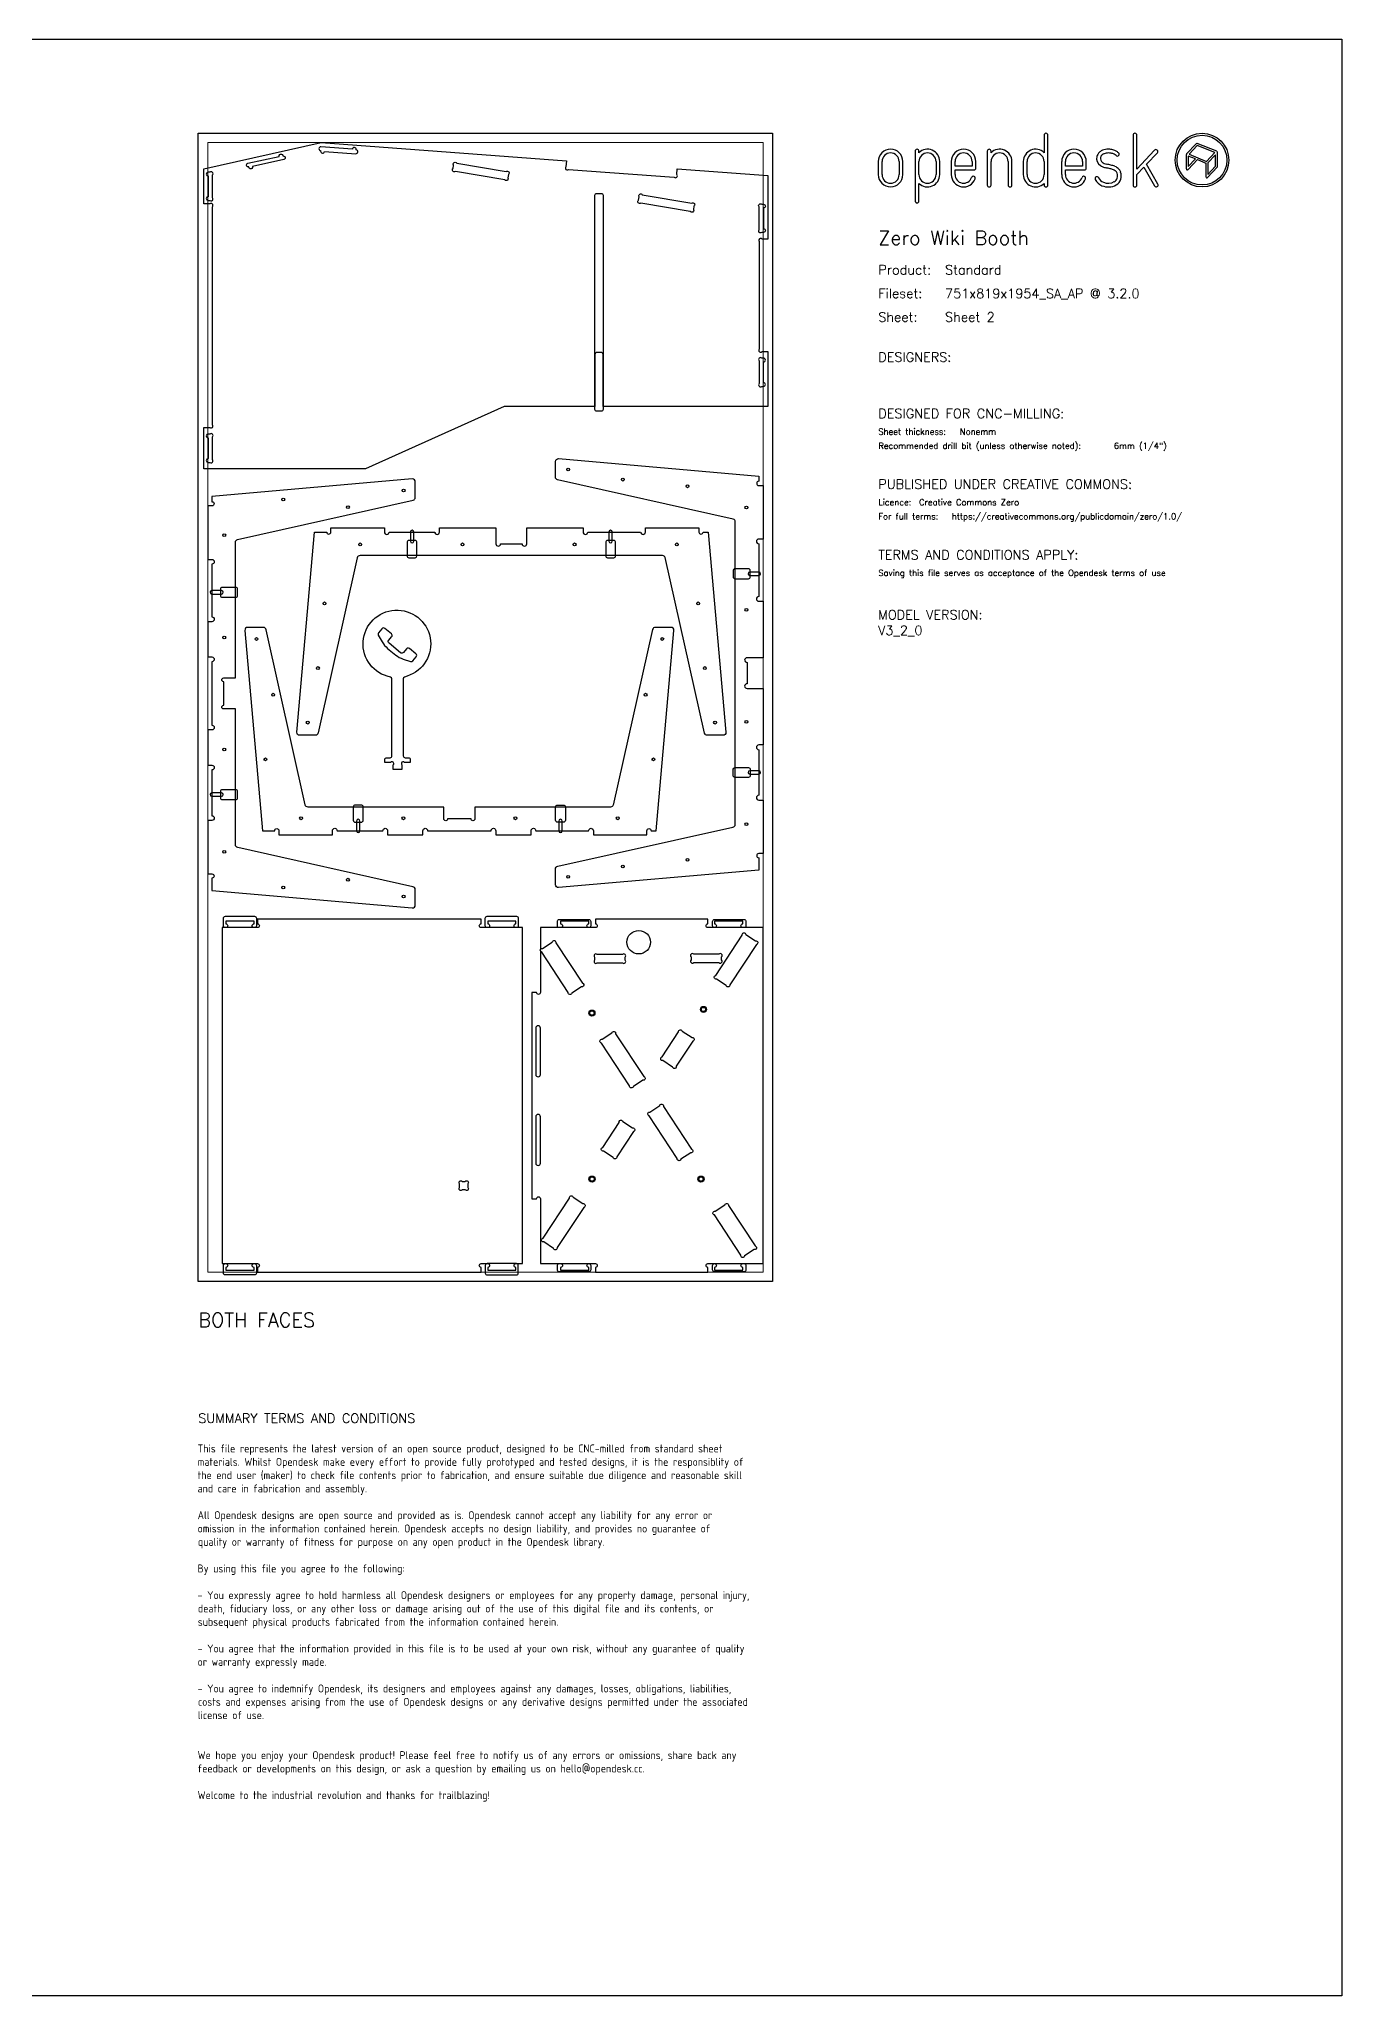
# Model space of a CAD drawing. Header units: millimetres. Extents: x -300 to 5880, y -300 to 4158.
# Drawn here: x 3112 to 5880, y 0 to 4158 of the extents above; entities that cross this region are included whole.
import ezdxf
from ezdxf.enums import TextEntityAlignment as Align

# ---------------------------------------------------------------- set-up
doc = ezdxf.new("R2010")
doc.units = ezdxf.units.MM
doc.layers.add('00-NOPRINT_TEXT', color=7, linetype='Continuous', lineweight=25)
doc.layers.add('00_NOPRINT_TOLERANCE', color=7, linetype='Continuous', lineweight=5)
for name, color, linetype, lineweight, true_color in [('BOARD_$TH-NOMINAL', 3, 'Continuous', 30, 0x00ff00), ('TOP-CUT-INSIDE_18.000MM', 1, 'Continuous', 25, 0xff1c00), ('TOP-CUT-OUTSIDE_18.000MM', 220, 'Continuous', 25, 0xff00d1), ('TOP-HOLE-6.000MM-DIAM_14.000MM', 220, 'Continuous', 25, 0xff00c7), ('TOP-HOLE-9.000MM-DIAM_14.000MM', 220, 'Continuous', 25, 0xff00c7), ('TOP-POCKET-INSIDE_1.000MM', 3, 'Continuous', 25, 0x0eff00), ('TOP-POCKET-INSIDE_15.000MM', 220, 'Continuous', 25, 0xff00c9), ('TOP-POCKET-INSIDE_3.000MM', 140, 'Continuous', 25, 0x00c8ff), ('TOP-POCKET-INSIDE_4.000MM', 160, 'Continuous', 25, 0x0026ff), ('TOP-POCKET-INSIDE_9.000MM', 60, 'Continuous', 25, 0xb0ff00)]:
    doc.layers.add(name, color=color, linetype=linetype, lineweight=lineweight, true_color=true_color)
doc.styles.add('OD-ISOCP-17_221', font='isocp.shx')
doc.styles.add('OD-ISOCP-17_222', font='isocp.shx')
doc.styles.add('OD-ISOCP-17_223', font='isocp.shx')
doc.styles.add('OD-ISOCP-17_224', font='isocp.shx')
doc.styles.add('OD-ISOCP-17_225', font='isocp.shx')
doc.styles.add('OD-ISOCP-17_226', font='isocp.shx')
doc.styles.add('OD-ISOCP-17_227', font='isocp.shx')
doc.styles.add('OD-ISOCP-17_228', font='isocp.shx')
doc.styles.add('OD-ISOCP-17_229', font='isocp.shx')
doc.styles.add('OD-ISOCP-17_230', font='isocp.shx')
doc.styles.add('OD-ISOCP-17_231', font='isocp.shx')
doc.styles.add('OD-ISOCP-17_232', font='isocp.shx')
doc.styles.add('OD-ISOCP-17_233', font='isocp.shx')
doc.styles.add('OD-ISOCP-17_234', font='isocp.shx')
doc.styles.add('OD-ISOCP-17_235', font='isocp.shx')
doc.styles.add('OD-ISOCP-17_236', font='isocp.shx')
doc.styles.add('OD-ISOCP-17_237', font='isocp.shx')
doc.styles.add('OD-ISOCP-17_238', font='isocp.shx')
doc.styles.add('OD-ISOCP-17_239', font='isocp.shx')
doc.styles.add('OD-SIMPLEX-13_86', font='simplex.shx')
doc.styles.add('OD-SIMPLEX-20_82', font='simplex.shx')
doc.styles.add('OD-SIMPLEX-20_86', font='simplex.shx')
doc.styles.add('OD-SIMPLEX-20_88', font='simplex.shx')
doc.styles.add('OD-SIMPLEX-30_83', font='simplex.shx')
doc.styles.add('OD-SIMPLEX-30_87', font='simplex.shx')

# ---------------------------------------------------------------- blocks, each defined once
blk = doc.blocks.new('Borders Opendesk_7')
at = {"layer": '00-NOPRINT_TEXT'}
for p, q in [((0, 4158), (5880, 4158)), ((5880, 4158), (5880, 0)), ((5247.4, 3954), (5247.4, 3916.7)), ((5255.3, 3848), (5255.3, 3954)), ((5436.4, 3954), (5436.4, 3848)), ((5444.4, 3881.9), (5444.4, 3954)), ((4973.4, 3920.1), (4973.4, 3814.1)), ((4981.3, 3916.7), (4981.3, 3920.1)), ((5126.6, 3920.1), (5126.6, 3848)), ((5134.5, 3916.7), (5134.5, 3920.1)), ((5482.1, 3922), (5444.4, 3881.9)), ((5464.8, 3892.1), (5487.9, 3916.6)), ((5549.5, 3912.6), (5549.5, 3882.2)), ((5570.5, 3935.8), (5550.1, 3914)), ((5553.7, 3909.6), (5553.7, 3887.4)), ((5568.8, 3903.5), (5553.7, 3909.6)), ((5572.6, 3931.9), (5555.2, 3913.4)), ((5555.2, 3913.4), (5592.6, 3898.3)), ((5610, 3916.9), (5572.6, 3931.9)), ((5614.4, 3919.6), (5572.8, 3936.3)), ((5592.6, 3898.3), (5610, 3916.9)), ((5611.5, 3912.4), (5595.2, 3895.1)), ((5611.5, 3888.1), (5611.5, 3912.4)), ((5615.7, 3887.3), (5615.7, 3917.6)), ((4895, 3898), (4895, 3870.1)), ((4902.9, 3870.1), (4902.9, 3898)), ((4939.3, 3898), (4939.3, 3870.1)), ((4947.3, 3870.1), (4947.3, 3898)), ((4981.3, 3870.1), (4981.3, 3898)), ((5017.7, 3898), (5017.7, 3870.1)), ((5025.6, 3870.1), (5025.6, 3898)), ((5050, 3898), (5050, 3870.1)), ((5058, 3888.1), (5058, 3898)), ((5094.4, 3888.1), (5058, 3888.1)), ((5058, 3870.1), (5058, 3880.1)), ((5058, 3880.1), (5098.3, 3880.1)), ((5094.4, 3898), (5094.4, 3888.1)), ((5102.3, 3884.1), (5102.3, 3898)), ((5134.5, 3848), (5134.5, 3898)), ((5170.9, 3898), (5170.9, 3848)), ((5178.9, 3848), (5178.9, 3898)), ((5203, 3898), (5203, 3870.1)), ((5211, 3870.1), (5211, 3898)), ((5247.4, 3898), (5247.4, 3870.1)), ((5284.6, 3898), (5284.6, 3870.1)), ((5292.6, 3888.1), (5292.6, 3898)), ((5329, 3888.1), (5292.6, 3888.1)), ((5292.6, 3870.1), (5292.6, 3880.1)), ((5292.6, 3880.1), (5332.9, 3880.1)), ((5329, 3898), (5329, 3888.1)), ((5336.9, 3884.1), (5336.9, 3898)), ((5444.4, 3870.4), (5459.1, 3886)), ((5444.4, 3848), (5444.4, 3870.4)), ((5459.1, 3886), (5482.1, 3846)), ((5489, 3850), (5464.8, 3892.1)), ((5553.1, 3880.8), (5572.9, 3901.9)), ((5553.7, 3887.4), (5568.8, 3903.5)), ((5572.9, 3901.9), (5591.1, 3894.5)), ((5591.1, 3894.5), (5591.1, 3865.5)), ((5594.7, 3864.1), (5615.1, 3885.8)), ((5595.2, 3895.1), (5595.2, 3870.7)), ((5595.2, 3870.7), (5611.5, 3888.1)), ((4981.3, 3814.1), (4981.3, 3851.4)), ((5247.4, 3851.4), (5247.4, 3848)), ((5880, 0), (0, 0))]:
    blk.add_line(p, q, dxfattribs=at)
for radius in [57, 52.9]:
    blk.add_circle((5582.9, 3901), radius, dxfattribs=at)
for centre, radius, start, end in [((5251.3, 3954), 3.97, 0, 180), ((5440.4, 3954), 3.97, 0, 180), ((4921.1, 3898), 26.1, 0, 180), ((4921.1, 3898), 18.2, 0, 180), ((4977.3, 3920.1), 3.97, 0, 180), ((4999.5, 3898), 26.1, 0, 134.1316), ((4999.5, 3898), 18.2, 0, 180), ((5076.2, 3898), 26.1, 0, 180), ((5076.2, 3898), 18.2, 0, 180), ((5130.6, 3920.1), 3.97, 0, 180), ((5152.7, 3898), 26.1, 0, 134.1316), ((5152.7, 3898), 18.2, 0, 180), ((5229.2, 3898), 26.1, 45.8684, 180), ((5229.2, 3898), 18.2, 0, 180), ((5310.8, 3898), 26.1, 0, 180), ((5310.8, 3898), 18.2, 0, 180), ((5377.2, 3904.5), 18.3, 167.0964, 235.8453), ((5375.9, 3904.8), 16.9, 150.5139, 167.0489), ((5377.5, 3903.4), 19, 138.9882, 149.267), ((5377.5, 3903.4), 19, 127.9168, 138.9882), ((5380.5, 3899.5), 24, 111.7012, 127.9168), ((5375.9, 3904.8), 8.99, 151.0519, 168.0238), ((5377.5, 3903.4), 11.1, 138.9882, 148.8091), ((5377.5, 3903.4), 11.1, 127.9168, 138.9882), ((5380.5, 3899.5), 16, 111.7012, 127.9168), ((5383.5, 3891.9), 32.1, 90, 111.7012), ((5383.5, 3891.9), 24.2, 90, 111.7012), ((5383.5, 3878.8), 45.3, 80.7104, 90), ((5383.5, 3878.8), 37.3, 80.7104, 90), ((5385.9, 3893.2), 22.7, 71.5035, 80.7104), ((5385.9, 3893.2), 30.7, 71.5035, 80.7104), ((5387.1, 3896.7), 19, 61.0356, 71.5035), ((5387.1, 3896.7), 26.9, 61.0356, 71.5035), ((5387.1, 3896.7), 19, 46.7983, 61.0356), ((5387.1, 3896.7), 26.9, 46.7983, 61.0356), ((5402.8, 3913.5), 3.97, 226.7983, 46.7983), ((5485, 3919.3), 3.97, 316.7135, 136.7135), ((5551.6, 3912.6), 2.06, 136.7696, 180), ((5572, 3934.4), 2.06, 68.0714, 136.7696), ((5613.6, 3917.6), 2.06, 0, 68.0714), ((4921.1, 3870.1), 26.1, 180, 0), ((4921.1, 3870.1), 18.2, 180, 0), ((4999.5, 3870.1), 18.2, 180, 0), ((4999.5, 3870.1), 26.1, 225.8684, 0), ((5076.2, 3870.1), 26.1, 180, 340.0258), ((5076.2, 3870.1), 18.2, 180, 340.0258), ((5098.3, 3884.1), 3.97, 270, 0), ((5229.2, 3870.1), 26.1, 180, 314.1316), ((5229.2, 3870.1), 18.2, 180, 0), ((5310.8, 3870.1), 26.1, 180, 340.0258), ((5310.8, 3870.1), 18.2, 180, 340.0258), ((5332.9, 3884.1), 3.97, 270, 0), ((5377.2, 3904.5), 10.3, 167.9603, 235.8613), ((5382, 3911.6), 26.9, 235.8511, 248.0912), ((5382, 3911.6), 18.9, 235.8511, 248.0912), ((5388.7, 3928.4), 44.9, 248.0912, 257.5385), ((5388.7, 3928.4), 37, 248.0912, 257.5385), ((5300, 3526.6), 366.5, 76.1947, 77.5385), ((5300, 3526.6), 374.5, 76.1947, 77.5385), ((5372.7, 3822.5), 61.9, 69.1442, 76.1947), ((5372.7, 3822.5), 69.8, 69.1442, 76.1947), ((5389.5, 3866.6), 14.6, 38.9291, 69.1442), ((5389.5, 3866.6), 22.5, 38.9291, 69.1442), ((5393.9, 3870.2), 8.99, 17.5834, 38.9291), ((5385.6, 3867.6), 17.6, 343.8033, 17.5834), ((5393.9, 3870.2), 16.9, 17.5834, 38.9291), ((5385.6, 3867.6), 25.5, 343.8033, 17.5834), ((5551.6, 3882.2), 2.06, 180, 316.7696), ((5613.6, 3887.3), 2.06, 316.7696, 0), ((5097, 3862.6), 3.97, 340.0258, 160.0258), ((5130.6, 3848), 3.97, 180, 0), ((5174.9, 3848), 3.97, 180, 0), ((5251.3, 3848), 3.97, 180, 0), ((5331.6, 3862.6), 3.97, 340.0258, 160.0258), ((5359.7, 3861.7), 3.97, 24.786, 204.786), ((5380.2, 3871.2), 26.6, 204.786, 247.9544), ((5380.2, 3871.2), 18.7, 204.786, 247.9544), ((5383.5, 3879.3), 35.4, 247.9544, 298.2026), ((5383.5, 3879.3), 27.4, 247.9544, 298.2026), ((5390.6, 3866.1), 12.5, 298.2026, 343.8033), ((5390.6, 3866.1), 20.4, 298.2026, 343.8033), ((5440.4, 3848), 3.97, 180, 0), ((5485.5, 3848), 3.97, 209.8417, 29.8417), ((5593.2, 3865.5), 2.06, 180, 316.7696), ((4977.3, 3814.1), 3.97, 180, 0)]:
    blk.add_arc(centre, radius, start, end, dxfattribs=at)
at = {"layer": '00_NOPRINT_TOLERANCE', "ltscale": 0.379202}
for p, q in [((3450, 3958), (4670, 3958)), ((3450, 1518), (3450, 3958)), ((4670, 3958), (4670, 1518)), ((4670, 1518), (3450, 1518))]:
    blk.add_line(p, q, dxfattribs=at)
at = {"layer": '00_NOPRINT_TOLERANCE', "ltscale": 0.380876}
for p, q in [((3470, 3938), (4650, 3938)), ((4650, 1538), (3470, 1538))]:
    blk.add_line(p, q, dxfattribs=at)
at = {"layer": '00_NOPRINT_TOLERANCE', "ltscale": 0.380023}
for p, q in [((3470, 1538), (3470, 3938)), ((4650, 3938), (4650, 1538))]:
    blk.add_line(p, q, dxfattribs=at)
at = {"layer": 'BOARD_$TH-NOMINAL'}
for p, q in [((3450, 3958), (4670, 3958)), ((3450, 1518), (3450, 3958)), ((4670, 3958), (4670, 1518)), ((4670, 1518), (3450, 1518))]:
    blk.add_line(p, q, dxfattribs=at)
at = {"layer": '00-NOPRINT_TEXT'}
for s, height, style, p in [('Zero Wiki Booth', 30, 'OD-SIMPLEX-30_83', (4895, 3720.9)), ('Product:', 20, 'OD-SIMPLEX-20_82', (4895, 3657.9)), ('Standard', 20, 'OD-SIMPLEX-20_82', (5036.9, 3657.9)), ('Fileset:', 20, 'OD-SIMPLEX-20_82', (4895, 3607.7)), ('751x819x1954_SA_AP @ 3.2.0', 20, 'OD-SIMPLEX-20_82', (5036.9, 3607.6)), ('Sheet:', 20, 'OD-SIMPLEX-20_82', (4895, 3557.4)), ('Sheet 2', 20, 'OD-SIMPLEX-20_82', (5036.9, 3557.5)), ('DESIGNERS:', 20, 'OD-SIMPLEX-20_82', (4895, 3472.4)), ('DESIGNED FOR CNC-MILLING:', 20, 'OD-SIMPLEX-20_82', (4895, 3352.4)), ('Sheet thickness:', 13, 'OD-SIMPLEX-13_86', (4895, 3317.4)), ('Nonemm', 13, 'OD-SIMPLEX-13_86', (5068.3, 3317.4)), ('Recommended drill bit (unless otherwise noted):', 13, 'OD-SIMPLEX-13_86', (4895, 3287.4)), ('6mm (1/4")', 13, 'OD-SIMPLEX-13_86', (5395.5, 3287.4)), ('PUBLISHED UNDER CREATIVE COMMONS:', 20, 'OD-SIMPLEX-20_82', (4895, 3202.4)), ('Licence:', 13, 'OD-SIMPLEX-13_86', (4895, 3167.4)), ('Creative Commons Zero', 13, 'OD-SIMPLEX-13_86', (4981.5, 3167.4)), ('For full terms:', 13, 'OD-SIMPLEX-13_86', (4895, 3137.4)), ('https://creativecommons.org/publicdomain/zero/1.0/', 13, 'OD-SIMPLEX-13_86', (5051.1, 3137.4)), ('TERMS AND CONDITIONS APPLY:', 20, 'OD-SIMPLEX-20_82', (4895, 3052.3)), ('Saving this file serves as acceptance of the Opendesk terms of use ', 13, 'OD-SIMPLEX-13_86', (4895, 3017.3))]:
    blk.add_text(s, height=height, dxfattribs=dict(at, style=style)).set_placement(p)
at = {"layer": '00-NOPRINT_TEXT', "color": 7}
for s, height, style, p in [('BOTH FACES', 30, 'OD-SIMPLEX-30_87', (3450, 1451.3)), ('SUMMARY TERMS AND CONDITIONS', 20, 'OD-SIMPLEX-20_86', (3450, 1237.4))]:
    blk.add_text(s, height=height, dxfattribs=dict(at, style=style)).set_placement(p, align=Align.TOP_LEFT)
for s, style, p in [('This file represents the latest version of an open source product, designed to be CNC-milled from standard sheet', 'OD-ISOCP-17_221', (3448.5, 1154.7)), ('materials. Whilst Opendesk make every effort to provide fully prototyped and tested designs, it is the responsiblity of', 'OD-ISOCP-17_222', (3448.5, 1126.3)), ('the end user (maker) to check file contents prior to fabrication, and ensure suitable due diligence and reasonable skill', 'OD-ISOCP-17_223', (3448.5, 1098)), ('and care in fabrication and assembly.', 'OD-ISOCP-17_224', (3448.5, 1069.7)), ('All Opendesk designs are open source and provided as is. Opendesk cannot accept any liability for any error or', 'OD-ISOCP-17_225', (3448.5, 1013)), ('omission in the information contained herein. Opendesk accepts no design liability, and provides no guarantee of', 'OD-ISOCP-17_226', (3448.5, 984.7)), ('quality or warranty of fitness for purpose on any open product in the Opendesk library.', 'OD-ISOCP-17_227', (3449.1, 956.3)), ('By using this file you agree to the following:', 'OD-ISOCP-17_228', (3448.5, 899.7)), ('- You expressly agree to hold harmless all Opendesk designers or employees for any property damage, personal injury,', 'OD-ISOCP-17_229', (3448.5, 843)), ('death, fiduciary loss, or any other loss or damage arising out of the use of this digital file and its contents, or', 'OD-ISOCP-17_230', (3449.1, 814.7)), ('subsequent physical products fabricated from the information contained herein.', 'OD-ISOCP-17_231', (3449, 786.3)), ('- You agree that the information provided in this file is to be used at your own risk, without any guarantee of quality', 'OD-ISOCP-17_232', (3448.5, 729.7)), ('or warranty expressly made.', 'OD-ISOCP-17_233', (3448.5, 701.3)), ('- You agree to indemnify Opendesk, its designers and employees against any damages, losses, obligations, liabilities,', 'OD-ISOCP-17_234', (3448.5, 644.7)), ('costs and expenses arising from the use of Opendesk designs or any derivative designs permitted under the associated', 'OD-ISOCP-17_235', (3449.1, 616.3)), ('license of use.', 'OD-ISOCP-17_236', (3448.8, 588)), ('We hope you enjoy your Opendesk product! Please feel free to notify us of any errors or omissions, share back any', 'OD-ISOCP-17_237', (3448.5, 503)), ('feedback or developments on this design, or ask a question by emailing us on hello@opendesk.cc.', 'OD-ISOCP-17_238', (3448.5, 474.7)), ('Welcome to the industrial revolution and thanks for trailblazing!', 'OD-ISOCP-17_239', (3448.5, 418))]:
    blk.add_text(s, height=17, dxfattribs=dict(at, style=style)).set_placement(p)

msp = doc.modelspace()

# ---------------------------------------------------------------- linework, layer by layer
at = {"layer": 'TOP-CUT-INSIDE_18.000MM'}
for points in [[(3892.2, 2862.4), (3886, 2854.9, -0.414214), (3879.7, 2854.2), (3855.3, 2874.2, -0.414214), (3854.6, 2880.5), (3860.8, 2888.1, 0.414214), (3860.2, 2894.4), (3846.3, 2905.8, 0.414214), (3840, 2905.1), (3832.9, 2896.5, 0.311979), (3832.5, 2891.4), (3840.8, 2877, 0.090535), (3852.4, 2863.4), (3869.7, 2849.3, 0.090535), (3885.4, 2840.6), (3901.1, 2835.3, 0.311979), (3906, 2836.7), (3913.1, 2845.4, 0.414214), (3912.4, 2851.7), (3898.5, 2863.1, 0.414214)], [(4297.8, 2213, 1), (4292.1, 2207.3), (4292.1, 2200.7, 1), (4297.8, 2195), (4351.5, 2195, 1), (4357.1, 2200.7), (4357.1, 2207.3, 1), (4351.5, 2213)], [(4556.4, 2213.6), (4502.7, 2213.6, 1), (4497.1, 2207.9), (4497.1, 2201.3, 1), (4502.7, 2195.6), (4556.4, 2195.6, 1), (4562.1, 2201.3), (4562.1, 2207.9, 1)], [(4177.1, 2056.5, 1), (4167.1, 2056.5), (4167.1, 1957.9, 1), (4177.1, 1957.9)], [(4177.1, 1769.5), (4177.1, 1868.1, 1), (4167.1, 1868.1), (4167.1, 1769.5, 1)]]:
    msp.add_lwpolyline(points, format="xyb", close=True, dxfattribs=at)
msp.add_lwpolyline([(4016.9, 1730.8, -1), (4023, 1725.6), (4023, 1718, -1), (4016.9, 1712.8), (4011, 1712.8, -1), (4005, 1718), (4005, 1725.6, -1), (4011, 1730.8), (4016.9, 1730.8)], format="xyb", dxfattribs=at)
msp.add_circle((4385.9, 2239), 25, dxfattribs=at)
at = {"layer": 'TOP-CUT-OUTSIDE_18.000MM'}
for points in [[(4642, 3727.9), (4642, 3499.5, 1), (4648, 3494.1), (4660, 3494.1), (4660, 3377.1), (4310, 3377.1), (4310, 3488.1, 0.414214), (4306, 3492.1), (4296.8, 3492.1, 0.414214), (4292.8, 3488.1), (4292.8, 3377.1), (4099.9, 3377.1), (3805.1, 3244.7), (3462, 3244.7), (3462, 3332.7), (3474.4, 3332.7, 1), (3480, 3338.4), (3480, 3801.9, 1), (3474.4, 3807.7), (3462, 3807.7), (3462, 3882.7), (3711.3, 3938), (4232.2, 3899.4), (4231.2, 3886.9, 1), (4236.8, 3881.2), (4461.4, 3864.5, 1), (4466.7, 3870.5), (4467.5, 3882.1), (4660, 3867.9), (4660, 3733.2), (4648, 3733.2, 1), (4642, 3727.9)], [(4209, 3260.6, -0.440033), (4215.5, 3266.6), (4641, 3229.4), (4641, 3218.4, 1), (4641, 3209.4), (4650, 3209.4), (4650, 3095.7), (4641, 3095.7, 1), (4641, 3085.7), (4641, 2973.4, 1), (4641, 2963.4), (4650, 2963.4), (4650, 2843.6), (4616, 2843.6, 1), (4616, 2833.6), (4616, 2788.1, 1), (4616, 2778.1), (4650, 2778.1), (4650, 2658.1), (4641, 2658.1, 1), (4641, 2648.1), (4641, 2551.1, 1), (4641, 2541.1), (4650, 2541.1), (4650, 2427.4), (4641, 2427.4, 1), (4641, 2418.4), (4641, 2392.4), (4215.5, 2355.1, -0.440033), (4209, 2361.1), (4209, 2394.4, -0.367602), (4214, 2400.3), (4586, 2483.5, 0.367602), (4591, 2489.4), (4591, 3132.3, 0.334821), (4586.6, 3138), (4213.4, 3221.6, -0.334821), (4209, 3227.3), (4209, 3260.6)], [(3479, 2835.1), (3479, 2700.1, -1), (3479, 2690.1), (3470, 2690.1), (3470, 2615.1), (3479, 2615.1, -1), (3479, 2605.1), (3479, 2507.8, -1), (3479, 2497.8), (3470, 2497.8), (3470, 2384.1), (3479, 2384.1, -1), (3479, 2375.1), (3479, 2349.1), (3904.5, 2311.8, 0.440033), (3911, 2317.8), (3911, 2351.1, 0.367602), (3906, 2357), (3534, 2440.2, -0.367602), (3529, 2446.2), (3529, 2734.6), (3504, 2734.6, -1), (3504, 2742.6), (3504, 2792.6, -1), (3504, 2800.6), (3529, 2800.6), (3529, 3089, -0.334821), (3533.4, 3094.8), (3906.6, 3178.3, 0.334821), (3911, 3184), (3911, 3217.3, 0.440033), (3904.5, 3223.3), (3479, 3186.1), (3479, 3175.1, -1), (3479, 3166.1), (3470, 3166.1), (3470, 3052.4), (3479, 3052.4, -1), (3479, 3042.4), (3479, 2930.1, -1), (3479, 2920.1), (3470, 2920.1), (3470, 2845.1), (3479, 2845.1, -1), (3479, 2835.1)], [(4092.5, 3085.6), (4138, 3085.6, 1), (4148, 3085.6), (4148, 3119.6), (4267.7, 3119.6), (4267.7, 3110.6, 1), (4277.7, 3110.6), (4390, 3110.6, 1), (4400, 3110.6), (4400, 3119.6), (4513.7, 3119.6), (4513.7, 3110.6, 1), (4522.7, 3110.6), (4533.7, 3110.6), (4571, 2685.1, -0.440033), (4565, 2678.6), (4531.7, 2678.6, -0.334821), (4525.9, 2683), (4442.4, 3056.3, 0.334821), (4436.7, 3060.6), (3793.8, 3060.6, 0.367602), (3787.9, 3055.6), (3704.7, 2683.6, -0.367602), (3698.8, 2678.6), (3665.5, 2678.6, -0.440033), (3659.5, 2685.1), (3696.8, 3110.6), (3722.8, 3110.6, 1), (3731.8, 3110.6), (3731.8, 3119.6), (3845.5, 3119.6), (3845.5, 3110.6, 1), (3855.5, 3110.6), (3952.5, 3110.6, 1), (3962.5, 3110.6), (3962.5, 3119.6), (4082.5, 3119.6), (4082.5, 3085.6, 1), (4092.5, 3085.6)], [(3882.4, 2615.8), (3882.4, 2606), (3864.4, 2606), (3864.4, 2615.8, 1), (3858.3, 2621), (3846.4, 2621), (3846.4, 2627, -0.414214), (3850.4, 2631), (3857.4, 2631, 0.414214), (3861.4, 2635), (3861.4, 2798.4, 0.35891), (3858.1, 2802.4, -7.863172), (3894, 2804.5), (3888, 2802.4, 0.317521), (3885.4, 2798.6), (3885.4, 2635, 0.414214), (3889.4, 2631), (3896.4, 2631, -0.414214), (3900.4, 2627), (3900.4, 2621), (3888.5, 2621, 1), (3882.4, 2615.8)], [(4157.2, 2476, -1), (4167.2, 2476), (4279.5, 2476, -1), (4289.5, 2476), (4289.5, 2467), (4403.2, 2467), (4403.2, 2476, -1), (4412.2, 2476), (4423.2, 2476), (4460.5, 2901.5, 0.440033), (4454.5, 2908), (4421.2, 2908, 0.334821), (4415.4, 2903.6), (4331.9, 2530.4, -0.334821), (4326.2, 2526), (4037.7, 2526), (4037.7, 2501, -1), (4029.7, 2501), (3979.7, 2501, -1), (3971.7, 2501), (3971.7, 2526), (3683.3, 2526, -0.367602), (3677.4, 2531), (3594.2, 2903, 0.367602), (3588.3, 2908), (3555, 2908, 0.440033), (3549, 2901.5), (3586.3, 2476), (3612.3, 2476, -1), (3621.3, 2476), (3621.3, 2467), (3735, 2467), (3735, 2476, -1), (3745, 2476), (3842.3, 2476, -1), (3852.3, 2476), (3852.3, 2467), (3927.3, 2467), (3927.3, 2476, -1), (3937.3, 2476), (4072.2, 2476, -1), (4082.2, 2476), (4082.2, 2467), (4157.2, 2467), (4157.2, 2476)], [(3508.5, 2270), (3501, 2270), (3501, 1556), (3508.5, 1556, -1), (3508.5, 1548), (3508.5, 1542), (3568.5, 1542), (3568.5, 1548, -1), (3568.5, 1556), (3576, 1556, -1), (3576, 1548), (3576, 1538), (4051, 1538), (4051, 1548, -1), (4051, 1556), (4064.9, 1556, -1), (4064.9, 1548), (4064.9, 1542), (4124.9, 1542), (4124.9, 1548, -1), (4124.9, 1556), (4138.9, 1556), (4138.9, 2270), (4124.9, 2270, -1), (4124.9, 2278), (4124.9, 2284), (4064.9, 2284), (4064.9, 2278, -1), (4064.9, 2270), (4051, 2270, -1), (4051, 2278), (4051, 2288), (3576, 2288), (3576, 2278, -1), (3576, 2270), (3568.5, 2270, -1), (3568.5, 2278), (3568.5, 2284), (3508.5, 2284), (3508.5, 2278, -1), (3508.5, 2270)]]:
    msp.add_lwpolyline(points, format="xyb", dxfattribs=at)
msp.add_lwpolyline([(4279.9, 1548, -1), (4279.9, 1556), (4293.9, 1556, -1), (4293.9, 1548), (4293.9, 1538), (4532.9, 1538), (4532.9, 1548, -1), (4532.9, 1556), (4546.9, 1556, -1), (4546.9, 1548), (4546.9, 1542), (4606.9, 1542), (4606.9, 1548, -1), (4606.9, 1556), (4650, 1556), (4650, 2270), (4606.9, 2270, -1), (4606.9, 2278), (4606.9, 2284), (4546.9, 2284), (4546.9, 2278, -1), (4546.9, 2270), (4532.9, 2270, -1), (4532.9, 2278), (4532.9, 2288), (4293.9, 2288), (4293.9, 2278, -1), (4293.9, 2270), (4279.9, 2270, -1), (4279.9, 2278), (4279.9, 2284), (4219.9, 2284), (4219.9, 2278, -1), (4219.9, 2270), (4176.9, 2270), (4176.9, 2223.3, 0.184613), (4176.9, 2220.4), (4176.9, 2132, -1), (4168.9, 2132), (4158.9, 2132), (4158.9, 1694), (4168.9, 1694, -1), (4176.9, 1694), (4176.9, 1556), (4219.9, 1556, -1), (4219.9, 1548), (4219.9, 1542), (4279.9, 1542)], format="xyb", close=True, dxfattribs=at)
at = {"layer": 'TOP-HOLE-6.000MM-DIAM_14.000MM'}
for centre in [(4236, 3243.6), (3886.3, 3198.8), (4352, 3221.9), (4489.4, 3207.8), (3630.6, 3179.8), (3768, 3163.4), (4614.7, 3162.7), (3505.3, 3104.1), (3794.1, 3084.3), (4011.5, 3084.3), (4249.6, 3084.3), (4467, 3084.3), (3718.3, 2959), (4512.2, 2959), (4614.7, 2945.2), (3505.3, 2886.6), (3573.5, 2883.3), (4436, 2883.3), (3704.2, 2821.6), (4526.3, 2821.6), (3609, 2765), (4400.5, 2765), (3682.5, 2705.6), (4548, 2705.6), (4614.7, 2707.1), (3505.3, 2648.6), (3592.5, 2627.6), (4417, 2627.6), (3668.3, 2502.3), (3885.7, 2502.3), (4123.8, 2502.3), (4341.2, 2502.3), (4614.7, 2489.7), (3505.3, 2431.1), (4489.4, 2413.9), (3768, 2371.8), (4236, 2378.1), (4352, 2399.8), (3630.6, 2355.3), (3886.3, 2336.3)]:
    msp.add_circle(centre, 3, dxfattribs=at)
at = {"layer": 'TOP-HOLE-9.000MM-DIAM_14.000MM'}
for centre in [(4286.4, 2088.4), (4523.5, 2096.1), (4286.7, 1735.6), (4518.2, 1735.6)]:
    msp.add_circle(centre, 4.5, dxfattribs=at)
at = {"layer": 'TOP-POCKET-INSIDE_1.000MM'}
for centre in [(4286.4, 2088.4), (4523.5, 2096.1), (4286.7, 1735.6), (4518.2, 1735.6)]:
    msp.add_circle(centre, 6.5, dxfattribs=at)
at = {"layer": 'TOP-POCKET-INSIDE_15.000MM'}
for points in [[(3629.6, 3910.7), (3629.8, 3909.7, -1), (3631.5, 3901.9), (3565.2, 3887.1, -1), (3557.3, 3885.4), (3557.1, 3886.4, -1), (3555.4, 3894.2), (3621.8, 3908.9, -1), (3629.6, 3910.7)], [(3785.4, 3923.5, 1), (3777.4, 3924.1), (3710.6, 3929, 1), (3710, 3921), (3709.9, 3920, 1), (3717.9, 3919.5), (3784.7, 3914.5, 1), (3785.3, 3922.5), (3785.4, 3923.5)], [(4101.2, 3859), (3996.2, 3876.9, -1), (3991.4, 3883.3), (3992.6, 3890.1, -1), (3999.2, 3894.6), (4104.2, 3876.7, -1), (4108.9, 3870.3), (4107.8, 3863.5, -1), (4101.2, 3859)], [(4503.2, 3803), (4502.1, 3796.2, -1), (4495.5, 3791.7), (4390.5, 3809.6, -1), (4385.7, 3816.1), (4386.9, 3822.8, -1), (4393.5, 3827.4), (4498.5, 3809.4, -1), (4503.2, 3803)]]:
    msp.add_lwpolyline(points, format="xyb", dxfattribs=at)
for points in [[(3480, 3869.3, 1), (3474.6, 3875.2), (3471, 3875.2, 1), (3471, 3867.2), (3471, 3823.2, 1), (3471, 3815.2), (3474.6, 3815.2, 1), (3480, 3821.1)], [(4651, 3747.2), (4647.4, 3747.2, -1), (4642, 3753.1), (4642, 3801.3, -1), (4647.4, 3807.2), (4651, 3807.2, -1), (4651, 3799.2), (4651, 3755.2, -1)], [(4647.4, 3480.1, 1), (4642, 3474.2), (4642, 3426, 1), (4647.4, 3420.1), (4651, 3420.1, 1), (4651, 3428.1), (4651, 3472.1, 1), (4651, 3480.1)], [(3474.6, 3258.7, 1), (3480, 3264.6), (3480, 3312.8, 1), (3474.6, 3318.7), (3471, 3318.7, 1), (3471, 3310.7), (3471, 3266.7, 1), (3471, 3258.7)]]:
    msp.add_lwpolyline(points, format="xyb", close=True, dxfattribs=at)
at = {"layer": 'TOP-POCKET-INSIDE_3.000MM'}
msp.add_lwpolyline([(4296.8, 3367.1, -0.414214), (4292.8, 3371.1), (4292.8, 3826.1, -0.414214), (4296.8, 3830.1), (4306, 3830.1, -0.414214), (4310, 3826.1), (4310, 3371.1, -0.414214), (4306, 3367.1)], format="xyb", close=True, dxfattribs=at)
at = {"layer": 'TOP-POCKET-INSIDE_4.000MM'}
for points in [[(3907.9, 3090.9), (3907.9, 3110.9, 1), (3900.7, 3110.9), (3900.7, 3090.9, 1), (3907.9, 3090.9)], [(4329.8, 3090.9), (4329.8, 3110.9, 1), (4322.6, 3110.9), (4322.6, 3090.9, 1), (4329.8, 3090.9)], [(3786.2, 2475.7, 1), (3793.4, 2475.7), (3793.4, 2496.5, 1), (3786.2, 2496.5), (3786.2, 2475.7)], [(4223.3, 2496.5, 1), (4216.1, 2496.5), (4216.1, 2475.7, 1), (4223.3, 2475.7), (4223.3, 2496.5)]]:
    msp.add_lwpolyline(points, format="xyb", dxfattribs=at)
for points in [[(4621.8, 3025.5, 0.999999), (4621.8, 3018.3), (4641.3, 3018.3, 1), (4641.3, 3025.5)], [(3499.5, 2978.9, 1), (3499.5, 2986.1), (3478.7, 2986.1, 1), (3478.7, 2978.9)], [(4621.8, 2603.5, 0.999999), (4621.8, 2596.3), (4641.3, 2596.3, 1), (4641.3, 2603.5)], [(3478.7, 2549), (3499.5, 2549, 1), (3499.5, 2556.2), (3478.7, 2556.2, 1)]]:
    msp.add_lwpolyline(points, format="xyb", close=True, dxfattribs=at)
at = {"layer": 'TOP-POCKET-INSIDE_9.000MM'}
for points in [[(3893.5, 3060.1, 0.414214), (3897.5, 3056.1), (3911.1, 3056.1, 0.374006), (3914.5, 3060.1), (3914.5, 3088.6, 0.414214), (3910.5, 3092.6), (3897.5, 3092.6, 0.414214), (3893.5, 3088.6), (3893.5, 3060.1)], [(3800.3, 2526.5, 0.414214), (3796.3, 2530.5), (3783.3, 2530.5, 0.414214), (3779.3, 2526.5), (3779.3, 2498, 0.414214), (3783.3, 2494), (3796.3, 2494, 0.414214), (3800.3, 2498), (3800.3, 2526.5)], [(4209.2, 2498), (4209.2, 2526.5, -0.414214), (4213.2, 2530.5), (4226.2, 2530.5, -0.414214), (4230.2, 2526.5), (4230.2, 2498, -0.414214), (4226.2, 2494), (4213.2, 2494, -0.414214), (4209.2, 2498)], [(4613.5, 2255.6), (4634.1, 2242, -1), (4635.8, 2234.2), (4579.6, 2148.6, -1), (4571.7, 2147), (4551.1, 2160.6, -1), (4549.5, 2168.4), (4605.7, 2254, -1), (4613.5, 2255.6)]]:
    msp.add_lwpolyline(points, format="xyb", dxfattribs=at)
for points in [[(4332.7, 3092.6), (4319.7, 3092.6, 0.414214), (4315.7, 3088.6), (4315.7, 3060.1, 0.414214), (4319.7, 3056.1), (4332.7, 3056.1, 0.414214), (4336.7, 3060.1), (4336.7, 3088.6, 0.414214)], [(4619, 3032.4), (4590.5, 3032.4, 0.414214), (4586.5, 3028.4), (4586.5, 3015.4, 0.414214), (4590.5, 3011.4), (4619, 3011.4, 0.414214), (4623, 3015.4), (4623, 3028.4, 0.414214)], [(3533.5, 2976), (3533.5, 2989, 0.414214), (3529.5, 2993), (3501, 2993, 0.414214), (3497, 2989), (3497, 2976, 0.414214), (3501, 2972), (3529.5, 2972, 0.414214)], [(4586.5, 2606.7, -0.374006), (4590.5, 2610.1), (4619, 2610.1, -0.414214), (4623, 2606.1), (4623, 2593.1, -0.414214), (4619, 2589.1), (4590.5, 2589.1, -0.414214), (4586.5, 2593.1)], [(3501, 2542.1), (3529.5, 2542.1, 0.414214), (3533.5, 2546.1), (3533.5, 2559.1, 0.414214), (3529.5, 2563.1), (3501, 2563.1, 0.414214), (3497, 2559.1), (3497, 2546.1, 0.414214)], [(3569.5, 2294, -0.414214), (3573.5, 2290), (3573.5, 2274, -0.414214), (3569.5, 2270), (3507.5, 2270, -0.414214), (3503.5, 2274), (3503.5, 2290, -0.414214), (3507.5, 2294)], [(4129.9, 2274, -0.414214), (4125.9, 2270), (4063.9, 2270, -0.414214), (4059.9, 2274), (4059.9, 2290, -0.414214), (4063.9, 2294), (4125.9, 2294, -0.414214), (4129.9, 2290)], [(4283.8, 2274, -0.414214), (4279.8, 2270), (4217.1, 2270, -0.414214), (4213.1, 2274), (4213.1, 2283.2, -0.414214), (4217.1, 2287.2), (4279.8, 2287.2, -0.414214), (4283.8, 2283.2)], [(4546.9, 2287.2), (4609.7, 2287.2, -0.414214), (4613.7, 2283.2), (4613.7, 2274, -0.414214), (4609.7, 2270), (4546.9, 2270, -0.414214), (4542.9, 2274), (4542.9, 2283.2, -0.414214)], [(4236, 2132.4), (4179.8, 2218, -1), (4181.4, 2225.8), (4202.1, 2239.3, -1), (4209.9, 2237.7), (4266.1, 2152.1, -1), (4264.5, 2144.3), (4243.9, 2130.8, -1)], [(4366.3, 1934), (4306.7, 2024.8, -1), (4308.3, 2032.7), (4328.9, 2046.2, -1), (4336.8, 2044.6), (4396.4, 1953.7, -1), (4394.4, 1945.7), (4374.6, 1932.7, -1)], [(4470.6, 2048.3, -1), (4478.4, 2049.9), (4499.1, 2036.4, -1), (4500.7, 2028.6), (4465.7, 1975.3, -1), (4457.9, 1973.7), (4437.3, 1987.3, -1), (4435.6, 1995.1)], [(4438.3, 1890.1), (4497.9, 1799.2, -1), (4496.3, 1791.4), (4475.7, 1777.8, -1), (4467.8, 1779.5), (4408.2, 1870.3, -1), (4409.8, 1878.1), (4430.4, 1891.7, -1)], [(4309.4, 1802.9), (4344.4, 1856.2, -1), (4352.2, 1857.8), (4372.8, 1844.2, -1), (4374.5, 1836.4), (4339.5, 1783.2, -1), (4331.7, 1781.5), (4311, 1795.1, -1)], [(4204.8, 1588.4), (4184.2, 1602, -1), (4182.6, 1609.8), (4238.8, 1695.4, -1), (4246.6, 1697), (4267.2, 1683.5, -1), (4268.9, 1675.6), (4212.6, 1590.1, -1)], [(4576.8, 1679.2), (4633, 1593.6, -1), (4631.4, 1585.8), (4610.7, 1572.2, -1), (4602.9, 1573.9), (4546.7, 1659.4, -1), (4548.3, 1667.3), (4569, 1680.8, -1)], [(3507.5, 1532, -0.414214), (3503.5, 1536), (3503.5, 1552, -0.414214), (3507.5, 1556), (3569.5, 1556, -0.414214), (3573.5, 1552), (3573.5, 1536, -0.414214), (3569.5, 1532)], [(4125.9, 1532, 0.414214), (4129.9, 1536), (4129.9, 1552, 0.414214), (4125.9, 1556), (4063.9, 1556, 0.414214), (4059.9, 1552), (4059.9, 1536, 0.414214), (4063.9, 1532)], [(4279.8, 1556, -0.414214), (4283.8, 1552), (4283.8, 1542.8, -0.414214), (4279.8, 1538.8), (4217.1, 1538.8, -0.414214), (4213.1, 1542.8), (4213.1, 1552, -0.414214), (4217.1, 1556)], [(4546.9, 1556), (4609.7, 1556, -0.414214), (4613.7, 1552), (4613.7, 1542.8, -0.414214), (4609.7, 1538.8), (4546.9, 1538.8, -0.414214), (4542.9, 1542.8), (4542.9, 1552, -0.414214)]]:
    msp.add_lwpolyline(points, format="xyb", close=True, dxfattribs=at)

# ---------------------------------------------------------------- block references
msp.add_blockref('Borders Opendesk_7', (0, 0))

# ---------------------------------------------------------------- texts
at = {"insert": (4894.6, 2944.9), "char_height": 20, "width": 292.308, "attachment_point": 1, "style": 'OD-SIMPLEX-20_88'}
msp.add_mtext('MODEL VERSION:\\PV3_2_0', dxfattribs=at)

doc.saveas('drawing.dxf')
